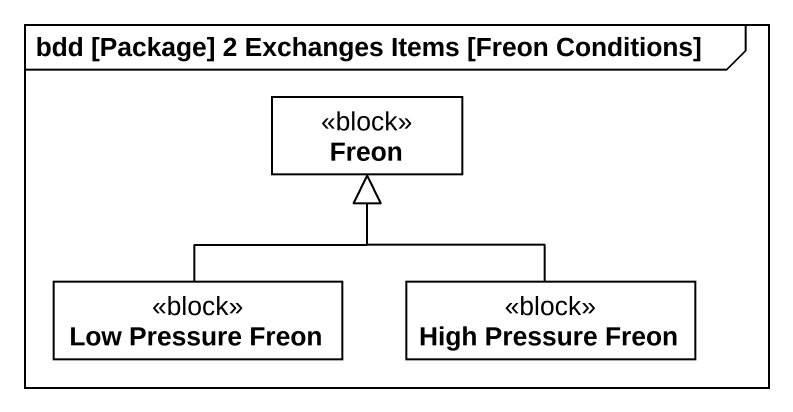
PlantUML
@startuml
mainframe bdd [Package] 2 Exchanges Items [Freon Conditions]
hide circle
hide empty members
class Freon <<block>>
class "Low Pressure Freon" as Low_Pressure_Freon <<block>>
class "High Pressure Freon" as High_Pressure_Freon <<block>>
Low_Pressure_Freon -up-|> Freon
High_Pressure_Freon -up-|> Freon
@enduml
